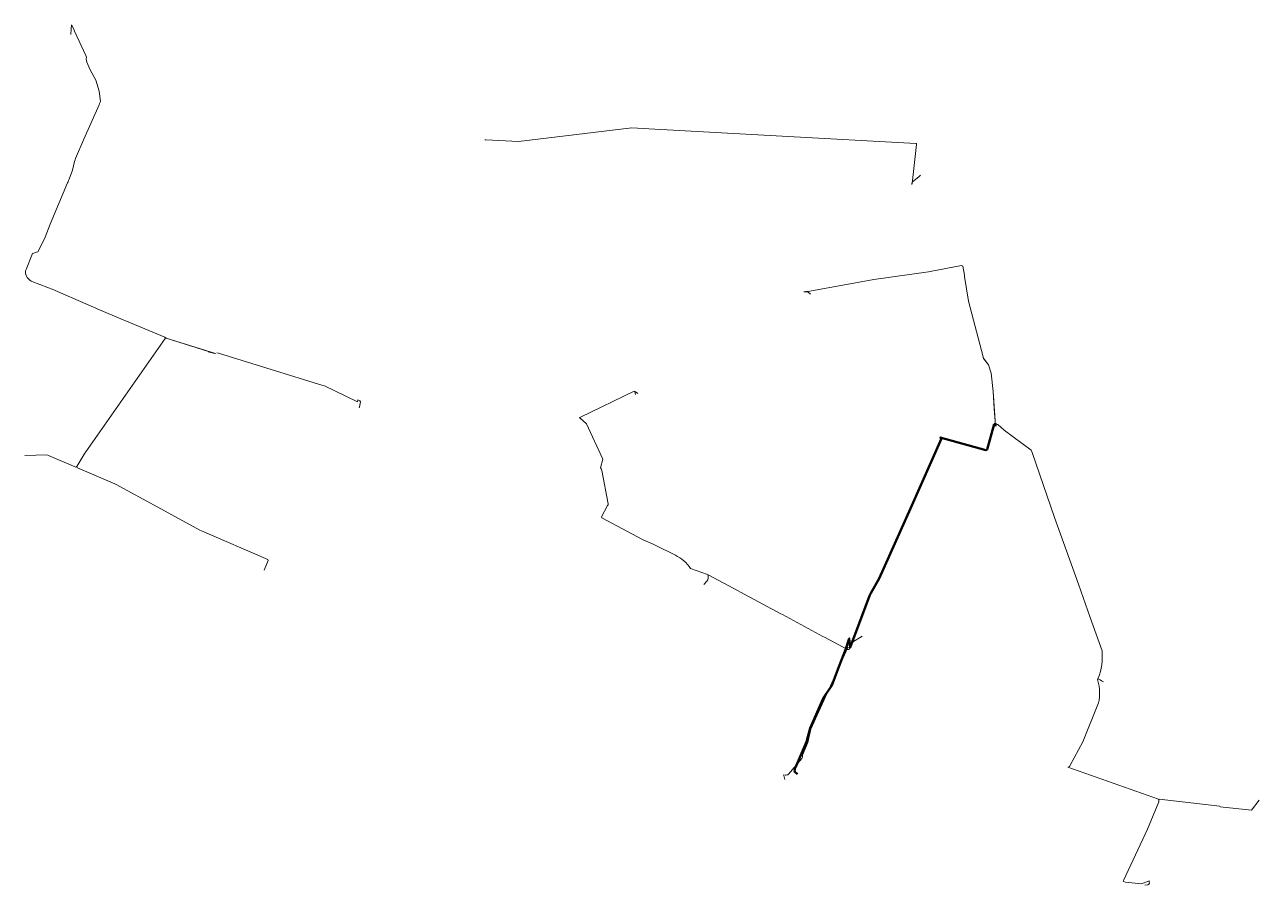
# Model space of a CAD drawing. Header units: millimetres. Extents: x 1846527 to 1846916, y 5171836 to 5172107.
import ezdxf

# ---------------------------------------------------------------- set-up
doc = ezdxf.new("R2010")
doc.units = ezdxf.units.MM
for name, color, linetype, lineweight in [('_012_FO_TRACE', 4, 'fo12', 15), ('_024_FO_TRACE', 6, 'fo24', 20), ('_144_FO_TRACE', 1, 'fo144', 50)]:
    doc.layers.add(name, color=color, linetype=linetype, lineweight=lineweight)
doc.styles.get("Standard").update_dxf_attribs({"font": 'arial.ttf'})
doc.linetypes.add('fo12', pattern='A,20,-1,[">12",Standard,S=2,R=0,X=0,Y=-1],-7', length=28)
doc.linetypes.add('fo144', pattern='A,20,-1,[">144",Standard,S=2,R=0,X=0,Y=-1],-9', length=30)
doc.linetypes.add('fo24', pattern='A,20,-1,[">24",Standard,S=2,R=0,X=0,Y=-1],-7', length=28)

msp = doc.modelspace()

# ---------------------------------------------------------------- linework, layer by layer
at = {"layer": '_012_FO_TRACE', "ltscale": 0.5, "flags": 128}
for points in [[(1846584.7, 5172004.02), (1846586.83, 5172003.56), (1846587.07, 5172003.51), (1846571.52, 5172008.33), (1846571.05, 5172008.7), (1846558.4, 5172013.92), (1846557.95, 5172014.13), (1846549.72, 5172017.61), (1846549.27, 5172017.82), (1846536.5, 5172023.39), (1846536.05, 5172023.6), (1846529.41, 5172026.12, -0.317363), (1846527.06, 5172029.59), (1846527.27, 5172030.04), (1846529.36, 5172035.1), (1846529.7, 5172035.22), (1846530.18, 5172035.34), (1846530.96, 5172035.62), (1846531.56, 5172036.58), (1846533.31, 5172040.26), (1846534.84, 5172044.31), (1846540.4, 5172057.33), (1846540.52, 5172057.72), (1846540.67, 5172058.07), (1846540.83, 5172058.47), (1846541.88, 5172061.37), (1846542.52, 5172064.07), (1846542.75, 5172064.6), (1846542.86, 5172065.08), (1846545.46, 5172071.16), (1846550.3, 5172081.97), (1846550.43, 5172082.36), (1846550.75, 5172083.05), (1846550.31, 5172086.31), (1846549.24, 5172089.71), (1846547.38, 5172093.18), (1846546.41, 5172095.47), (1846546.19, 5172096.36), (1846546.34, 5172096.99), (1846546.13, 5172097.57), (1846542.59, 5172105.19), (1846542.4, 5172105.79), (1846541.61, 5172107.25), (1846541.55, 5172105.87), (1846541.38, 5172104.17)], [(1846787.04, 5171910.55), (1846787.04, 5171910.55), (1846787.04, 5171910.55), (1846786.79, 5171910.68), (1846786.45, 5171910.77), (1846774.78, 5171885.06), (1846773.86, 5171880.84), (1846772.2, 5171876.83), (1846772.16, 5171876.21), (1846771.97, 5171875.75), (1846767.75, 5171870.83, -0.174112), (1846766.65, 5171870.55, -3.665778)], [(1846865.29, 5171900.91), (1846865.22, 5171900.67), (1846865.34, 5171900.27, -0.121577), (1846865.53, 5171893.36), (1846860.53, 5171881.08), (1846856.51, 5171873.48), (1846856.43, 5171873.26), (1846855.81, 5171873.08), (1846884.45, 5171862.98), (1846884.53, 5171862.64), (1846884.51, 5171862.38)]]:
    msp.add_lwpolyline(points, format="xyb", dxfattribs=at)
for points in [[(1846672, 5172070.94), (1846672.26, 5172070.89), (1846682.62, 5172070.44), (1846718.3, 5172074.71), (1846723.64, 5172074.42), (1846765.77, 5172072.1), (1846807.9, 5172069.79), (1846808.13, 5172069.76), (1846808.13, 5172069.5), (1846806.71, 5172057.14), (1846806.67, 5172056.8), (1846806.66, 5172057.13), (1846806.75, 5172057.55), (1846807.3, 5172057.97), (1846808.92, 5172059.32), (1846809.4, 5172059.83)], [(1846584.7, 5172004.02), (1846587.07, 5172003.51), (1846586.8, 5172003.56), (1846571.52, 5172008.33), (1846571.14, 5172008.27), (1846546.17, 5171972.53), (1846545.87, 5171972.13), (1846543.3, 5171967.89), (1846542.94, 5171967.67), (1846534.31, 5171971.34), (1846533.79, 5171971.58), (1846526.85, 5171971.33)], [(1846584.7, 5172004.02), (1846587.07, 5172003.51), (1846586.8, 5172003.56), (1846571.52, 5172008.33), (1846571.14, 5172008.27), (1846546.17, 5171972.53), (1846545.87, 5171972.13), (1846543.3, 5171967.89), (1846543.49, 5171967.43), (1846555.28, 5171962.47), (1846555.72, 5171962.23), (1846568.89, 5171955.04), (1846582.11, 5171947.83), (1846582.61, 5171947.63), (1846603.5, 5171938.52), (1846603.63, 5171938.2), (1846602.35, 5171935.24)], [(1846587.43, 5172003.79), (1846588, 5172003.66), (1846620.84, 5171993.49), (1846621.38, 5171993.29), (1846631.6, 5171988.43), (1846631.84, 5171988.33)], [(1846833.31, 5171981.2), (1846833.22, 5171980.94), (1846833.14, 5171980.54), (1846833, 5171980.87), (1846832.63, 5171986.2), (1846832.26, 5171991.52), (1846831.67, 5171997.35), (1846830.79, 5171999.99), (1846829.28, 5172001.99), (1846829.12, 5172002.26)], [(1846631.84, 5171988.33), (1846631.95, 5171988.91), (1846632.58, 5171988.65), (1846632.73, 5171988.26), (1846632.46, 5171986.76), (1846632.31, 5171986.39)], [(1846787.04, 5171910.55), (1846787.15, 5171910.82), (1846787.93, 5171912.45), (1846790.96, 5171914.35)], [(1846865.29, 5171900.91), (1846866.04, 5171900.59), (1846866.47, 5171900.3), (1846867.11, 5171900.02)], [(1846766.29, 5171870.79), (1846766.23, 5171870.43), (1846766.57, 5171869.22)], [(1846884.51, 5171862.38), (1846884.53, 5171862.64), (1846884.68, 5171863.01), (1846903.72, 5171860.71), (1846903.82, 5171860.53), (1846913.76, 5171859.5), (1846916.21, 5171862.63)]]:
    msp.add_lwpolyline(points, dxfattribs=at)
for points, elevation in [([(1846833.31, 5171981.2), (1846833.22, 5171980.91), (1846833.14, 5171980.54), (1846833, 5171980.87), (1846832.26, 5171991.52), (1846831.67, 5171997.35), (1846830.79, 5171999.99), (1846829.24, 5172002.02), (1846829.08, 5172002.51), (1846824.5, 5172020.06), (1846823.28, 5172027.77), (1846823.19, 5172028.26), (1846822.69, 5172031.08), (1846822.34, 5172031.3), (1846812.46, 5172029.38), (1846811.87, 5172029.33), (1846794.62, 5172026.83), (1846794.13, 5172026.75), (1846773.83, 5172023.09), (1846773.23, 5172023.05), (1846772.53, 5172023.01), (1846773.23, 5172022.99), (1846773.87, 5172023.03), (1846774.63, 5172022.23)], 180.85), ([(1846787.04, 5171910.55), (1846787.04, 5171910.55), (1846787.04, 5171910.55), (1846786.82, 5171910.22), (1846786.36, 5171910.13), (1846779.1, 5171914.06), (1846778.61, 5171914.29), (1846765.86, 5171921.16), (1846765.36, 5171921.4), (1846752.63, 5171928.28), (1846751.81, 5171928.68), (1846742.63, 5171933.59), (1846742.41, 5171933.71), (1846742.42, 5171932.57), (1846742.03, 5171931.69), (1846741.03, 5171930.72)], 180), ([(1846880.15, 5171835.8), (1846881.09, 5171835.93), (1846881.36, 5171836.12), (1846881.56, 5171836.47), (1846881.48, 5171836.93), (1846881.5, 5171837.21), (1846881.25, 5171837.12), (1846879.02, 5171836.25), (1846874.04, 5171836.79), (1846873.5, 5171836.99), (1846873.28, 5171837.08), (1846873.36, 5171837.32), (1846880.91, 5171853.53), (1846884.49, 5171862.1), (1846884.51, 5171862.38)], 182.18)]:
    msp.add_lwpolyline(points, dxfattribs=dict(at, elevation=elevation))
at = {"layer": '_012_FO_TRACE', "ltscale": 0.5, "elevation": 180, "flags": 128}
msp.add_lwpolyline([(1846741.03, 5171930.72), (1846742.03, 5171931.69), (1846742.25, 5171932.13), (1846742.42, 5171932.57), (1846742.41, 5171933.71), (1846742.18, 5171933.81), (1846736.87, 5171935.74, 0.129398), (1846732.06, 5171939.91), (1846725.47, 5171943.14), (1846724.89, 5171943.49), (1846722.11, 5171944.68), (1846721.67, 5171944.92), (1846708.84, 5171951.66), (1846708.74, 5171952), (1846710.7, 5171955.55, 0.188996), (1846710.82, 5171956.16), (1846708.88, 5171966.68), (1846708.76, 5171967.1), (1846708.46, 5171967.5), (1846709.22, 5171970.18), (1846704.02, 5171981.33), (1846702.05, 5171983.13), (1846701.71, 5171983.26), (1846702.17, 5171983.46), (1846719.01, 5171991.65), (1846719.32, 5171991.59), (1846719.81, 5171991.22), (1846720.25, 5171990.91), (1846719.23, 5171991.57), (1846719.48, 5171990.62)], format="xyb", dxfattribs=at)
at = {"layer": '_024_FO_TRACE', "ltscale": 0.5, "flags": 128}
msp.add_lwpolyline([(1846833.31, 5171981.2), (1846833.56, 5171981.18), (1846833.71, 5171981.17), (1846835.74, 5171979.39), (1846844.29, 5171973.05), (1846844.58, 5171972.3), (1846851.6, 5171951.81), (1846859.22, 5171930.79), (1846862.86, 5171920.24), (1846866.64, 5171909.74, -0.114466), (1846865.42, 5171901.13, 0.116224), (1846865.29, 5171900.91, 4.970149)], format="xyb", dxfattribs=at)
at = {"layer": '_144_FO_TRACE', "ltscale": 0.5, "flags": 128}
msp.add_lwpolyline([(1846787.04, 5171910.55), (1846787.15, 5171910.82), (1846793.31, 5171927.11), (1846793.5, 5171927.57), (1846793.67, 5171927.98), (1846796.35, 5171932.53), (1846806.18, 5171954.6), (1846816, 5171976.68), (1846815.6, 5171977.09), (1846829.99, 5171973.06), (1846830.34, 5171973.21), (1846832.6, 5171981.2), (1846833.07, 5171981.2), (1846833.31, 5171981.2)], dxfattribs=at)
msp.add_lwpolyline([(1846770.55, 5171870.8), (1846769.7, 5171871.62, -0.201189), (1846769.92, 5171872.91), (1846773.41, 5171881.01), (1846774.52, 5171885.31), (1846778.64, 5171894.69), (1846778.87, 5171895.19), (1846781.35, 5171898.87), (1846783.61, 5171904.69), (1846785.83, 5171910.42), (1846786.62, 5171912.99), (1846786.81, 5171913.43), (1846786.9, 5171913.66), (1846787.15, 5171910.82), (1846787.04, 5171910.55)], format="xyb", dxfattribs=at)

doc.saveas('drawing.dxf')
